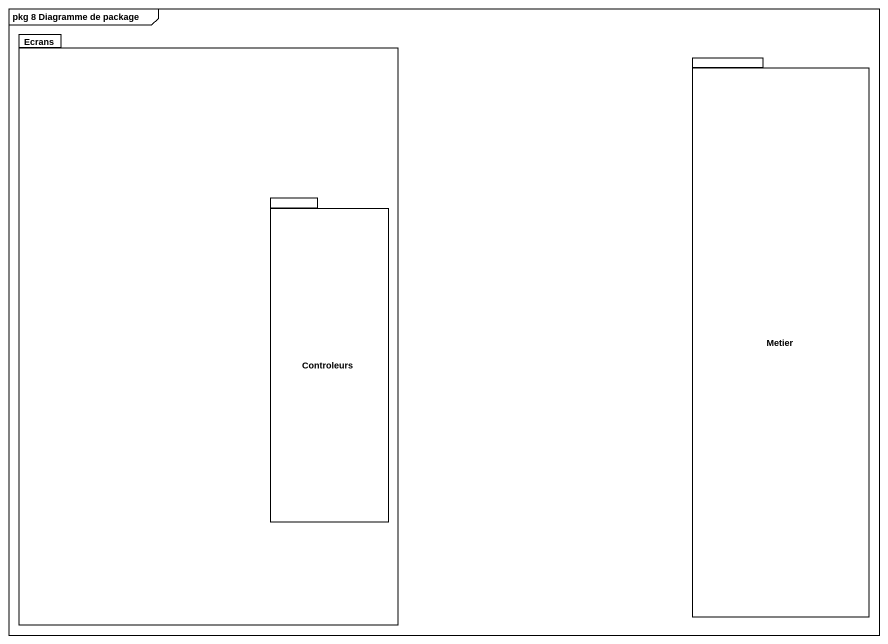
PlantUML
@startuml
mainframe pkg 8 Diagramme de package
package Ecrans {
  package Controleurs {
  }
}
package Metier {
}
@enduml
